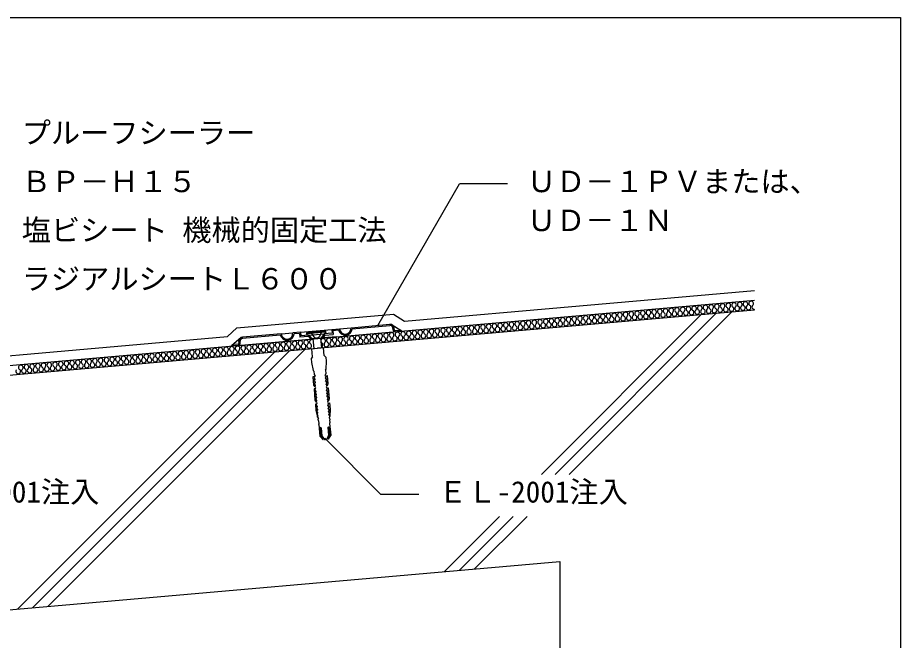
# Model space of a CAD drawing. Units: millimetres, scale not verified. Extents: x -433 to 367, y -619 to 611.
# Drawn here: x -86.9 to 366.8, y 291.6 to 611.5 of the extents above; entities that cross this region are included whole.
import ezdxf
from ezdxf.enums import TextEntityAlignment as Align

# ---------------------------------------------------------------- set-up
doc = ezdxf.new("R2010")
doc.units = ezdxf.units.MM
doc.header["$LTSCALE"] = 5
doc.linetypes.add('DASHED3', pattern=[4, 3, -1])
for name, color, linetype in [('2-2_in line', 7, 'Continuous'), ('2-4_out line', 2, 'Continuous'), ('2-6_鋼板・アングル', 2, 'Continuous'), ('2-7_ビス', 7, 'Continuous'), ('2-A_moji', 7, 'Continuous'), ('2-D_ハッチ他', 4, 'Continuous'), ('2-E_con他', 4, 'Continuous'), ('F-7', 1, 'Continuous')]:
    doc.layers.add(name, color=color, linetype=linetype)
doc.styles.add('ＭＳ ゴシック', font='')
doc.styles.get('ＭＳ ゴシック').set_extended_font_data('MS Gothic')

msp = doc.modelspace()

# ---------------------------------------------------------------- linework, layer by layer
at = {"layer": '2-2_in line'}
for p, q in [((-252.373, 418.704), (291.803, 466.313)), ((-251.937, 413.723), (291.803, 461.294)), ((105.082, 453.992), (110.701, 450.468)), ((27.968, 447.245), (23.047, 442.8))]:
    msp.add_line(p, q, dxfattribs=at)
at = {"layer": '2-4_out line'}
for p, q in [((111.936, 455.596), (291.803, 471.332)), ((25.861, 452.08), (106.317, 459.119)), ((106.317, 459.119), (111.936, 455.596)), ((25.861, 452.08), (20.94, 447.634)), ((-210.099, 296.925), (191.803, 332.086)), ((191.803, 332.086), (191.803, 111.466))]:
    msp.add_line(p, q, dxfattribs=at)
msp.add_lwpolyline([(-247.541, 432.678), (-207.671, 436.166), (-196.989, 428.568), (20.94, 447.634)], dxfattribs=at)
at = {"layer": '2-6_鋼板・アングル'}
for p, q in [((84.491, 452.191), (104.415, 453.934)), ((48.628, 449.053), (54.605, 449.576)), ((58.59, 449.925), (54.605, 449.576)), ((58.044, 449.275), (55.205, 449.026)), ((58.044, 449.275), (58.219, 447.282)), ((58.59, 449.925), (74.529, 451.319)), ((58.59, 449.925), (58.764, 447.932)), ((74.529, 451.319), (78.514, 451.668)), ((75.179, 450.774), (78.018, 451.022)), ((75.179, 450.774), (75.353, 448.781)), ((78.514, 451.668), (84.491, 452.191)), ((85.091, 451.641), (104.467, 453.336)), ((92.714, 448.895), (110.242, 450.428)), ((106.062, 451.167), (105.984, 452.063)), ((106.66, 451.219), (106.581, 452.116)), ((107.202, 450.765), (109.692, 450.982)), ((110.242, 450.428), (110.234, 450.528)), ((26.562, 443.107), (92.714, 448.895)), ((26.964, 444.247), (26.886, 445.143)), ((27.562, 444.299), (27.484, 445.195)), ((48.628, 449.053), (28.704, 447.31)), ((48.133, 448.407), (28.756, 446.712)), ((62.554, 447.661), (58.219, 447.282)), ((62.749, 448.281), (58.764, 447.932)), ((62.554, 447.661), (63.256, 447.072)), ((62.749, 448.281), (70.718, 448.978)), ((62.749, 448.281), (63.832, 447.372)), ((63.256, 447.072), (63.322, 446.323)), ((63.832, 447.372), (63.919, 446.376)), ((71.018, 448.402), (70.429, 447.699)), ((70.429, 447.699), (70.494, 446.951)), ((76.8, 447.502), (70.494, 446.951)), ((71.018, 448.402), (75.353, 448.781)), ((23.574, 442.846), (23.565, 442.945)), ((26.562, 443.107), (23.574, 442.846)), ((26.51, 443.705), (24.019, 443.487))]:
    msp.add_line(p, q, dxfattribs=at)
msp.add_lwpolyline([(74.529, 451.319), (74.703, 449.327), (70.718, 448.978), (69.809, 447.895), (69.897, 446.898)], dxfattribs=at)
for centre, radius, start, end in [((104.589, 451.941), 2, 4.99999, 94.99999), ((51.616, 449.314), 3, 184.99999, 4.99999), ((81.502, 451.929), 3.6, 194.59406, 355.40592), ((81.502, 451.929), 3, 184.99999, 4.99999), ((104.589, 451.941), 1.4, 4.99999, 94.99999), ((107.158, 451.263), 1.1, 184.99999, 274.99999), ((107.158, 451.263), 0.5, 184.99999, 274.99999), ((109.736, 450.484), 0.5, 4.99999, 94.99999), ((28.878, 445.317), 2, 94.99999, 184.99999), ((28.878, 445.317), 1.4, 94.99999, 184.99999), ((51.616, 449.314), 3.6, 194.59406, 355.40592), ((24.063, 442.989), 0.5, 94.99999, 184.99999), ((26.466, 444.203), 0.5, 274.99999, 4.99999), ((26.466, 444.203), 1.1, 274.99999, 4.99999)]:
    msp.add_arc(centre, radius, start, end, dxfattribs=at)
at = {"layer": '2-7_ビス'}
for p, q in [((61.598, 449.56), (61.642, 449.062)), ((71.604, 449.934), (61.642, 449.062)), ((71.604, 449.934), (68.991, 446.819)), ((61.642, 449.062), (64.757, 446.449)), ((68.991, 446.819), (64.757, 446.449)), ((64.881, 446.46), (65.317, 441.479)), ((68.866, 446.808), (69.302, 441.827)), ((72.176, 422.379), (72.176, 422.379)), ((72.176, 422.379), (72.176, 422.379)), ((65.863, 421.827), (65.863, 421.827)), ((65.863, 421.827), (65.863, 421.827)), ((67.228, 406.22), (67.732, 405.436)), ((73.542, 406.772), (73.182, 405.913))]:
    msp.add_line(p, q, dxfattribs=at)
at = {"layer": '2-7_ビス', "linetype": 'DASHED3'}
for p, q in [((64.083, 449.276), (64.039, 449.774)), ((64.083, 449.276), (65.325, 447.502)), ((69.163, 449.72), (68.248, 447.758)), ((69.163, 449.72), (69.12, 450.218))]:
    msp.add_line(p, q, dxfattribs=at)
at = {"layer": '2-7_ビス'}
for points in [[(71.604, 449.934), (71.56, 450.432), (61.598, 449.56)], [(64.678, 437.312), (64.321, 441.392), (67.309, 441.653)], [(70.655, 437.835), (70.298, 441.914), (67.309, 441.653)], [(64.678, 437.312), (64.002, 436.425), (64.185, 434.334), (65.09, 430.28), (65.367, 429.895), (65.327, 429.892), (65.485, 428.084), (65.988, 427.301)], [(70.655, 437.835), (71.474, 437.079), (71.657, 434.988), (71.47, 430.838), (71.264, 430.411), (71.304, 430.415), (71.462, 428.607), (71.103, 427.748)], [(65.88, 427.043), (64.906, 426.958), (65.275, 422.741), (65.858, 421.827), (65.863, 421.827)], [(66.063, 425.735), (65.486, 426.512), (65.443, 427.005)], [(71.254, 427.513), (72.228, 427.598), (72.597, 423.381), (72.181, 422.38), (72.176, 422.379)], [(71.301, 426.193), (71.734, 427.059), (71.691, 427.551)], [(66.2, 424.174), (65.622, 424.951), (65.581, 425.427), (65.927, 425.475)], [(66.28, 422.608), (65.759, 423.391), (65.717, 423.866), (66.063, 423.914)], [(65.863, 421.827), (65.825, 422.303), (66.14, 422.348)], [(71.437, 424.632), (71.871, 425.498), (71.829, 425.974), (71.48, 425.961)], [(71.63, 423.076), (72.007, 423.937), (71.966, 424.413), (71.618, 424.4)], [(72.176, 422.379), (72.131, 422.855), (71.813, 422.844)], [(65.989, 420.762), (65.452, 420.715), (65.957, 414.94), (66.546, 414.023)], [(66.61, 419.492), (66.032, 420.269), (65.989, 420.762)], [(66.746, 417.931), (66.169, 418.708), (66.127, 419.184), (66.472, 419.232)], [(66.883, 416.371), (66.305, 417.148), (66.264, 417.623), (66.609, 417.671)], [(71.847, 419.95), (72.281, 420.816), (72.237, 421.309)], [(71.983, 418.389), (72.417, 419.255), (72.375, 419.731), (72.027, 419.718)], [(72.12, 416.829), (72.554, 417.694), (72.512, 418.17), (72.164, 418.157)], [(72.237, 421.309), (72.774, 421.356), (73.279, 415.58), (72.859, 414.576)], [(66.672, 412.958), (66.135, 412.911), (66.418, 409.676), (67.228, 406.22), (67.187, 406.696), (67.493, 406.74)], [(66.962, 414.805), (66.442, 415.587), (66.4, 416.063), (66.745, 416.11)], [(66.546, 414.023), (66.508, 414.499), (66.826, 414.545)], [(67.292, 411.688), (66.715, 412.466), (66.672, 412.958)], [(72.313, 415.273), (72.69, 416.134), (72.649, 416.609), (72.3, 416.596)], [(72.859, 414.576), (72.814, 415.051), (72.493, 415.04)], [(72.529, 412.147), (72.963, 413.012), (72.92, 413.505)], [(72.92, 413.505), (73.457, 413.552), (73.74, 410.316), (73.542, 406.772), (73.5, 407.248), (73.191, 407.238)], [(67.397, 410.125), (66.847, 410.904), (66.81, 411.381), (67.155, 411.428)], [(67.501, 408.561), (66.967, 409.342), (66.93, 409.818), (67.262, 409.865)], [(67.616, 406.999), (67.095, 407.781), (67.055, 408.257), (67.375, 408.302)], [(72.698, 410.589), (73.105, 411.452), (73.058, 411.927), (72.71, 411.914)], [(72.867, 409.031), (73.257, 409.893), (73.211, 410.368), (72.876, 410.356)], [(73.025, 407.472), (73.402, 408.333), (73.359, 408.808), (73.036, 408.797)], [(67.624, 405.178), (67.49, 405.167), (67.558, 404.386), (67.708, 404.399), (67.848, 402.798), (67.854, 402.798)], [(73.333, 405.678), (73.467, 405.69), (73.536, 404.909), (73.386, 404.896), (73.526, 403.295), (73.52, 403.294)], [(67.933, 402.474), (68.452, 396.546), (68.947, 395.936), (70.061, 394.714), (70.21, 394.727), (68.957, 396.591), (68.611, 400.547)], [(69.192, 400.598), (69.539, 396.641), (70.791, 394.778), (71.406, 394.832)], [(72.584, 400.894), (72.93, 396.938), (72.021, 394.886), (71.406, 394.832)], [(73.498, 402.961), (74.017, 397.033), (73.635, 396.346), (72.751, 394.95), (72.602, 394.937), (73.511, 396.989), (73.165, 400.945)]]:
    msp.add_lwpolyline(points, dxfattribs=at)
at = {"layer": '2-7_ビス', "linetype": 'DASHED3'}
msp.add_arc((66.69, 448.737), 1.84, 222.11751, 327.88248, dxfattribs=at)
at = {"layer": '2-7_ビス'}
for centre, major_axis, start_param, end_param in [((65.855, 427.213), (0.015, -0.171), 0.06848, 2.1628795), ((71.249, 427.685), (0.015, -0.171), 4.1203058, 6.2147054), ((65.859, 425.693), (0.02, -0.228), 0.2312026, 1.6765256), ((65.996, 424.132), (0.02, -0.228), 0.2312026, 1.6765256), ((66.075, 422.566), (0.02, -0.228), 0.2312026, 1.6765256), ((71.509, 426.187), (0.02, -0.228), 4.6066597, 6.0519827), ((71.646, 424.626), (0.02, -0.228), 4.6066597, 6.0519827), ((71.839, 423.07), (0.02, -0.228), 4.6066597, 6.0519827), ((72.245, 421.847), (0.047, -0.534), 3.1858044, 6.2389735), ((65.888, 421.291), (0.047, -0.534), 0.0442118, 3.0973809), ((66.405, 419.45), (0.02, -0.228), 0.2312026, 1.6765256), ((66.542, 417.889), (0.02, -0.228), 0.2312026, 1.6765256), ((72.055, 419.944), (0.02, -0.228), 4.6066597, 6.0519827), ((72.192, 418.383), (0.02, -0.228), 4.6066597, 6.0519827), ((66.571, 413.488), (0.047, -0.534), 0.0442118, 3.0973809), ((66.678, 416.328), (0.02, -0.228), 0.2312026, 1.6765256), ((66.758, 414.763), (0.02, -0.228), 0.2312026, 1.6765256), ((72.329, 416.823), (0.02, -0.228), 4.6066597, 6.0519827), ((72.522, 415.267), (0.02, -0.228), 4.6066597, 6.0519827), ((72.927, 414.044), (0.047, -0.534), 3.1858044, 6.2389735), ((67.088, 411.646), (0.02, -0.228), 0.2312026, 1.6765256), ((67.192, 410.083), (0.02, -0.228), 0.2312026, 1.6765256), ((67.297, 408.519), (0.02, -0.228), 0.2312026, 1.6765256), ((72.738, 412.141), (0.02, -0.228), 4.6066597, 6.0519827), ((72.907, 410.583), (0.02, -0.228), 4.6066597, 6.0519827), ((73.075, 409.025), (0.02, -0.228), 4.6066597, 6.0519827), ((67.411, 406.957), (0.02, -0.228), 0.2312026, 1.6765256), ((67.596, 405.35), (0.015, -0.173), 0.0818475, 2.1771705), ((73.234, 407.466), (0.02, -0.228), 4.6066597, 6.0519827), ((73.331, 405.852), (0.015, -0.173), 4.1060148, 6.2013378), ((67.206, 402.446), (0.07, -0.797), 1.5261677, 1.947508), ((68.903, 400.562), (0.028, -0.32), 1.5390306, 4.6806232), ((72.876, 400.91), (0.028, -0.32), 1.6025621, 4.7441547), ((74.219, 403.06), (0.07, -0.797), 4.3356773, 4.7570176)]:
    msp.add_ellipse(centre, major_axis=major_axis, ratio=0.909574, start_param=start_param, end_param=end_param, dxfattribs=at)
at = {"layer": '2-A_moji'}
for p in [(98.257, 453.395), (164.864, 526.026)]:
    msp.add_line(p, (140.191, 526.026), dxfattribs=at)
msp.add_lwpolyline([(119.283, 366.568), (99.806, 366.568), (71.006, 395.368)], dxfattribs=at)
at = {"layer": '2-D_ハッチ他'}
for centre, start, end in [((254.929, 461.539), 312.52351, 237.47649), ((257.862, 461.796), 312.52351, 237.47649), ((260.795, 462.052), 312.52351, 237.47649), ((263.727, 462.309), 312.52351, 237.47649), ((266.66, 462.566), 312.52351, 237.47649), ((269.593, 462.822), 312.52351, 237.47649), ((272.526, 463.079), 312.52351, 237.47649), ((275.458, 463.335), 312.52351, 237.47649), ((278.391, 463.592), 312.52351, 237.47649), ((280.024, 461.811), 132.52351, 57.47649), ((281.324, 463.848), 312.52351, 237.47649), ((282.957, 462.067), 132.52351, 57.47649), ((284.257, 464.105), 312.52351, 237.47649), ((285.89, 462.324), 132.52351, 57.47649), ((287.189, 464.362), 312.52351, 237.47649), ((288.823, 462.58), 132.52351, 57.47649), ((290.122, 464.618), 312.52351, 237.47649), ((291.755, 462.837), 132.52351, 272.25956), ((205.073, 457.177), 312.52351, 237.47649), ((208.006, 457.434), 312.52351, 237.47649), ((210.939, 457.69), 312.52351, 237.47649), ((213.871, 457.947), 312.52351, 237.47649), ((216.804, 458.204), 312.52351, 237.47649), ((219.737, 458.46), 312.52351, 237.47649), ((222.669, 458.717), 312.52351, 237.47649), ((225.602, 458.973), 312.52351, 237.47649), ((227.236, 457.192), 132.52351, 57.47649), ((228.535, 459.23), 312.52351, 237.47649), ((230.168, 457.449), 132.52351, 57.47649), ((231.468, 459.487), 312.52351, 237.47649), ((233.101, 457.705), 132.52351, 57.47649), ((234.4, 459.743), 312.52351, 237.47649), ((236.034, 457.962), 132.52351, 57.47649), ((237.333, 460), 312.52351, 237.47649), ((238.966, 458.219), 132.52351, 57.47649), ((240.266, 460.256), 312.52351, 237.47649), ((241.899, 458.475), 132.52351, 57.47649), ((243.198, 460.513), 312.52351, 237.47649), ((244.832, 458.732), 132.52351, 57.47649), ((246.131, 460.769), 312.52351, 237.47649), ((247.765, 458.988), 132.52351, 57.47649), ((249.064, 461.026), 312.52351, 237.47649), ((250.697, 459.245), 132.52351, 57.47649), ((251.997, 461.283), 312.52351, 237.47649), ((253.63, 459.502), 132.52351, 57.47649), ((256.563, 459.758), 132.52351, 57.47649), ((259.495, 460.015), 132.52351, 57.47649), ((262.428, 460.271), 132.52351, 57.47649), ((265.361, 460.528), 132.52351, 57.47649), ((268.294, 460.784), 132.52351, 57.47649), ((271.226, 461.041), 132.52351, 57.47649), ((274.159, 461.298), 132.52351, 57.47649), ((277.092, 461.554), 132.52351, 57.47649), ((152.284, 452.559), 312.52351, 237.47649), ((155.217, 452.815), 312.52351, 237.47649), ((158.15, 453.072), 312.52351, 237.47649), ((161.082, 453.329), 312.52351, 237.47649), ((164.015, 453.585), 312.52351, 237.47649), ((166.948, 453.842), 312.52351, 237.47649), ((169.881, 454.098), 312.52351, 237.47649), ((172.813, 454.355), 312.52351, 237.47649), ((175.746, 454.612), 312.52351, 237.47649), ((177.379, 452.83), 132.52351, 57.47649), ((178.679, 454.868), 312.52351, 237.47649), ((180.312, 453.087), 132.52351, 57.47649), ((181.611, 455.125), 312.52351, 237.47649), ((183.245, 453.344), 132.52351, 57.47649), ((184.544, 455.381), 312.52351, 237.47649), ((186.178, 453.6), 132.52351, 57.47649), ((187.477, 455.638), 312.52351, 237.47649), ((189.11, 453.857), 132.52351, 57.47649), ((190.41, 455.894), 312.52351, 237.47649), ((192.043, 454.113), 132.52351, 57.47649), ((193.342, 456.151), 312.52351, 237.47649), ((194.976, 454.37), 132.52351, 57.47649), ((196.275, 456.408), 312.52351, 237.47649), ((197.908, 454.627), 132.52351, 57.47649), ((199.208, 456.664), 312.52351, 237.47649), ((200.841, 454.883), 132.52351, 57.47649), ((202.14, 456.921), 312.52351, 237.47649), ((203.774, 455.14), 132.52351, 57.47649), ((206.707, 455.396), 132.52351, 57.47649), ((209.639, 455.653), 132.52351, 57.47649), ((212.572, 455.909), 132.52351, 57.47649), ((215.505, 456.166), 132.52351, 57.47649), ((218.437, 456.423), 132.52351, 57.47649), ((221.37, 456.679), 132.52351, 57.47649), ((224.303, 456.936), 132.52351, 57.47649), ((99.495, 447.94), 312.52351, 237.47649), ((102.428, 448.197), 312.52351, 237.47649), ((105.361, 448.454), 312.52351, 237.47649), ((108.293, 448.71), 312.52351, 237.47649), ((111.226, 448.967), 312.52351, 237.47649), ((114.159, 449.223), 312.52351, 237.47649), ((117.092, 449.48), 312.52351, 237.47649), ((120.024, 449.737), 312.52351, 237.47649), ((122.957, 449.993), 312.52351, 237.47649), ((124.59, 448.212), 132.52351, 57.47649), ((125.89, 450.25), 312.52351, 237.47649), ((127.523, 448.469), 132.52351, 57.47649), ((128.822, 450.506), 312.52351, 237.47649), ((130.456, 448.725), 132.52351, 57.47649), ((131.755, 450.763), 312.52351, 237.47649), ((133.389, 448.982), 132.52351, 57.47649), ((134.688, 451.019), 312.52351, 237.47649), ((136.321, 449.238), 132.52351, 57.47649), ((137.621, 451.276), 312.52351, 237.47649), ((139.254, 449.495), 132.52351, 57.47649), ((140.553, 451.533), 312.52351, 237.47649), ((142.187, 449.751), 132.52351, 57.47649), ((143.486, 451.789), 312.52351, 237.47649), ((145.119, 450.008), 132.52351, 57.47649), ((146.419, 452.046), 312.52351, 237.47649), ((148.052, 450.265), 132.52351, 57.47649), ((149.351, 452.302), 312.52351, 237.47649), ((150.985, 450.521), 132.52351, 57.47649), ((153.918, 450.778), 132.52351, 57.47649), ((156.85, 451.034), 132.52351, 57.47649), ((159.783, 451.291), 132.52351, 57.47649), ((162.716, 451.548), 132.52351, 57.47649), ((165.648, 451.804), 132.52351, 57.47649), ((168.581, 452.061), 132.52351, 57.47649), ((171.514, 452.317), 132.52351, 57.47649), ((174.447, 452.574), 132.52351, 57.47649), ((49.639, 443.579), 312.52351, 237.47649), ((52.572, 443.835), 312.52351, 237.47649), ((55.505, 444.092), 312.52351, 237.47649), ((58.437, 444.348), 312.52351, 237.47649), ((61.37, 444.605), 312.52351, 237.47649), ((64.303, 444.862), 58.68203, 237.47649), ((70.168, 445.375), 312.52351, 237.47649), ((71.802, 443.594), 132.52351, 57.47649), ((73.101, 445.631), 312.52351, 237.47649), ((74.734, 443.85), 132.52351, 57.47649), ((76.034, 445.888), 312.52351, 237.47649), ((77.667, 444.107), 132.52351, 57.47649), ((78.966, 446.144), 312.52351, 237.47649), ((80.6, 444.363), 132.52351, 57.47649), ((81.899, 446.401), 312.52351, 237.47649), ((83.532, 444.62), 132.52351, 57.47649), ((84.832, 446.658), 312.52351, 237.47649), ((86.465, 444.876), 132.52351, 57.47649), ((87.764, 446.914), 312.52351, 237.47649), ((89.398, 445.133), 132.52351, 57.47649), ((90.697, 447.171), 312.52351, 237.47649), ((92.331, 445.39), 132.52351, 57.47649), ((93.63, 447.427), 312.52351, 237.47649), ((95.263, 445.646), 132.52351, 57.47649), ((96.563, 447.684), 312.52351, 237.47649), ((98.196, 445.903), 132.52351, 57.47649), ((101.129, 446.159), 132.52351, 57.47649), ((104.061, 446.416), 132.52351, 57.47649), ((106.994, 446.673), 132.52351, 57.47649), ((109.927, 446.929), 132.52351, 57.47649), ((112.86, 447.186), 132.52351, 57.47649), ((115.792, 447.442), 132.52351, 57.47649), ((118.725, 447.699), 132.52351, 57.47649), ((121.658, 447.955), 132.52351, 57.47649), ((-3.15, 438.96), 312.52351, 237.47649), ((-0.217, 439.217), 312.52351, 237.47649), ((2.716, 439.473), 312.52351, 237.47649), ((5.648, 439.73), 312.52351, 237.47649), ((8.581, 439.987), 312.52351, 237.47649), ((11.514, 440.243), 312.52351, 237.47649), ((14.446, 440.5), 312.52351, 237.47649), ((17.379, 440.756), 312.52351, 237.47649), ((20.312, 441.013), 312.52351, 237.47649), ((21.945, 439.232), 132.52351, 57.47649), ((23.245, 441.269), 312.52351, 237.47649), ((24.878, 439.488), 132.52351, 57.47649), ((26.177, 441.526), 312.52351, 237.47649), ((27.811, 439.745), 132.52351, 57.47649), ((29.11, 441.783), 312.52351, 237.47649), ((30.743, 440.001), 132.52351, 57.47649), ((32.043, 442.039), 312.52351, 237.47649), ((33.676, 440.258), 132.52351, 57.47649), ((34.975, 442.296), 312.52351, 237.47649), ((36.609, 440.515), 132.52351, 57.47649), ((37.908, 442.552), 312.52351, 237.47649), ((39.542, 440.771), 132.52351, 57.47649), ((40.841, 442.809), 312.52351, 237.47649), ((42.474, 441.028), 132.52351, 57.47649), ((43.774, 443.065), 312.52351, 237.47649), ((45.407, 441.284), 132.52351, 57.47649), ((46.706, 443.322), 312.52351, 237.47649), ((48.34, 441.541), 132.52351, 57.47649), ((51.272, 441.798), 132.52351, 57.47649), ((54.205, 442.054), 132.52351, 57.47649), ((57.138, 442.311), 132.52351, 57.47649), ((60.071, 442.567), 132.52351, 57.47649), ((63.003, 442.824), 132.52351, 57.47649), ((68.869, 443.337), 289.36446, 57.47649), ((-55.939, 434.342), 312.52351, 237.47649), ((-53.006, 434.598), 312.52351, 237.47649), ((-50.073, 434.855), 312.52351, 237.47649), ((-47.141, 435.111), 312.52351, 237.47649), ((-44.208, 435.368), 312.52351, 237.47649), ((-41.275, 435.625), 312.52351, 237.47649), ((-38.342, 435.881), 312.52351, 237.47649), ((-35.41, 436.138), 312.52351, 237.47649), ((-32.477, 436.394), 312.52351, 237.47649), ((-30.844, 434.613), 132.52351, 57.47649), ((-29.544, 436.651), 312.52351, 237.47649), ((-27.911, 434.87), 132.52351, 57.47649), ((-26.612, 436.908), 312.52351, 237.47649), ((-24.978, 435.126), 132.52351, 57.47649), ((-23.679, 437.164), 312.52351, 237.47649), ((-22.045, 435.383), 132.52351, 57.47649), ((-20.746, 437.421), 312.52351, 237.47649), ((-19.113, 435.64), 132.52351, 57.47649), ((-17.813, 437.677), 312.52351, 237.47649), ((-16.18, 435.896), 132.52351, 57.47649), ((-14.881, 437.934), 312.52351, 237.47649), ((-13.247, 436.153), 132.52351, 57.47649), ((-11.948, 438.19), 312.52351, 237.47649), ((-10.315, 436.409), 132.52351, 57.47649), ((-9.015, 438.447), 312.52351, 237.47649), ((-7.382, 436.666), 132.52351, 57.47649), ((-6.083, 438.704), 312.52351, 237.47649), ((-4.449, 436.923), 132.52351, 57.47649), ((-1.516, 437.179), 132.52351, 57.47649), ((1.416, 437.436), 132.52351, 57.47649), ((4.349, 437.692), 132.52351, 57.47649), ((7.282, 437.949), 132.52351, 57.47649), ((10.214, 438.205), 132.52351, 57.47649), ((13.147, 438.462), 132.52351, 57.47649), ((16.08, 438.719), 132.52351, 57.47649), ((19.013, 438.975), 132.52351, 57.47649), ((-85.266, 431.776), 312.52351, 237.47649), ((-83.633, 429.995), 132.52351, 57.47649), ((-82.333, 432.033), 312.52351, 237.47649), ((-80.7, 430.251), 132.52351, 57.47649), ((-79.401, 432.289), 312.52351, 237.47649), ((-77.767, 430.508), 132.52351, 57.47649), ((-76.468, 432.546), 312.52351, 237.47649), ((-74.834, 430.765), 132.52351, 57.47649), ((-73.535, 432.802), 312.52351, 237.47649), ((-71.902, 431.021), 132.52351, 57.47649), ((-70.602, 433.059), 312.52351, 237.47649), ((-68.969, 431.278), 132.52351, 57.47649), ((-67.67, 433.315), 312.52351, 237.47649), ((-66.036, 431.534), 132.52351, 57.47649), ((-64.737, 433.572), 312.52351, 237.47649), ((-63.104, 431.791), 132.52351, 57.47649), ((-61.804, 433.829), 312.52351, 237.47649), ((-60.171, 432.048), 132.52351, 57.47649), ((-58.871, 434.085), 312.52351, 237.47649), ((-57.238, 432.304), 132.52351, 57.47649), ((-54.305, 432.561), 132.52351, 57.47649), ((-51.373, 432.817), 132.52351, 57.47649), ((-48.44, 433.074), 132.52351, 57.47649), ((-45.507, 433.33), 132.52351, 57.47649), ((-42.574, 433.587), 132.52351, 57.47649), ((-39.642, 433.844), 132.52351, 57.47649), ((-36.709, 434.1), 132.52351, 57.47649), ((-33.776, 434.357), 132.52351, 57.47649), ((-86.565, 429.738), 132.52351, 57.47649)]:
    msp.add_arc(centre, 1.208, start, end, dxfattribs=at)
at = {"layer": '2-E_con他'}
for p, q in [((182.374, 376.824), (264.451, 458.901)), ((189.445, 376.824), (272.2, 459.579)), ((196.516, 376.824), (279.949, 460.257)), ((-78.983, 308.396), (53.024, 440.403)), ((-71.234, 309.074), (60.773, 441.081)), ((-86.732, 307.718), (45.275, 439.725)), ((132.443, 326.893), (160.783, 355.233)), ((140.192, 327.571), (167.854, 355.233)), ((147.941, 328.249), (174.925, 355.233))]:
    msp.add_line(p, q, dxfattribs=at)
at = {"layer": 'F-7'}
msp.add_lwpolyline([(-433.197, 611.466), (366.803, 611.466), (366.803, 21.466)], dxfattribs=at)

# ---------------------------------------------------------------- texts
at = {"layer": '2-A_moji', "style": 'ＭＳ ゴシック'}
for s, p in [('プルーフシーラー', (-84.757, 543.526)), ('ＢＰ－Ｈ１５', (-84.757, 518.526)), ('ＵＤ－１ＰＶまたは、', (174.864, 518.526)), ('ＵＤ－１Ｎ', (174.864, 498.526)), ('塩ビシート 機械的固定工法', (-84.757, 493.526)), ('ラジアルシートＬ６００', (-84.757, 468.526)), ('ＥＬ-2001注入', (-142.298, 359.068)), ('ＥＬ-2001注入', (129.283, 359.068))]:
    msp.add_text(s, height=11, dxfattribs=at).set_placement(p, align=Align.BOTTOM_LEFT)

doc.saveas('drawing.dxf')
